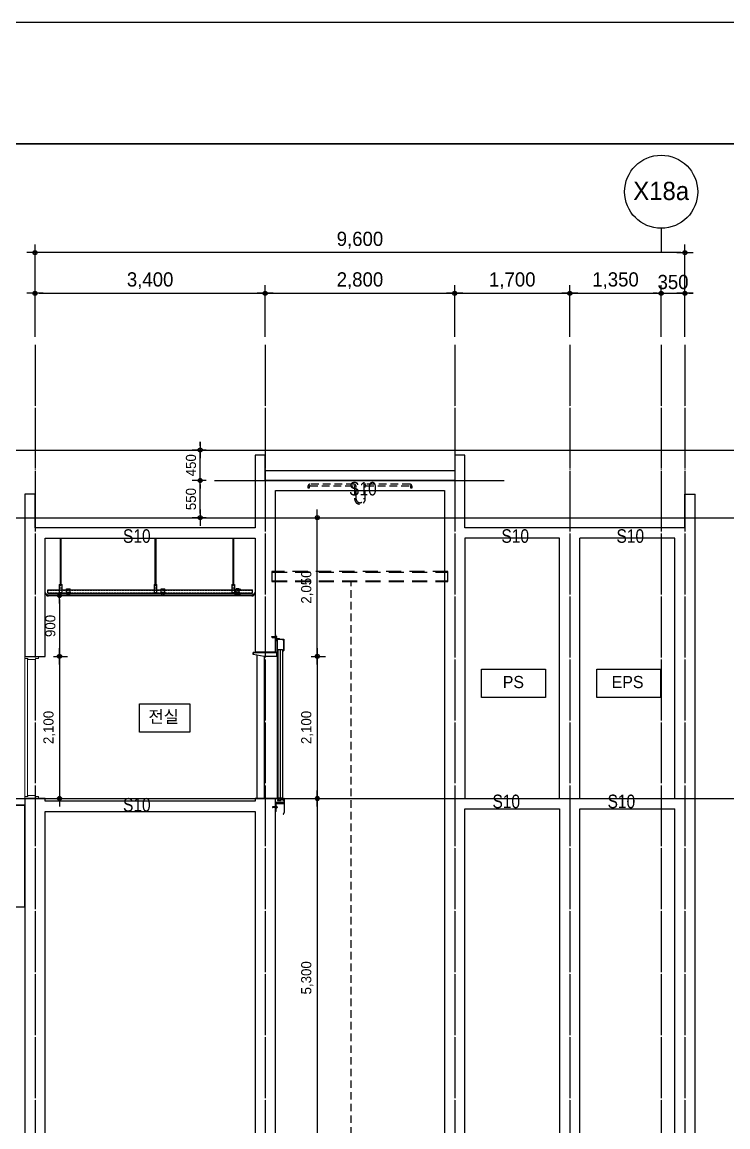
# Model space of a CAD drawing. Header units: millimetres. Extents: x 11948722 to 13111668, y -10771712 to -10232988.
# Drawn here: x 11966482 to 11976909, y -10540801 to -10524474 of the extents above; entities that cross this region are included whole.
import ezdxf
from ezdxf.enums import TextEntityAlignment as Align

# ---------------------------------------------------------------- set-up
doc = ezdxf.new("R2010")
doc.units = ezdxf.units.MM
doc.header["$LTSCALE"] = 150
doc.header["$MEASUREMENT"] = 0
for name, pattern in [('CEN', [6.2, 6, -0.1, 0, -0.1]), ('HID', [2.3, 1.5, -0.8]), ('HIDDEN', [2, 1, -1]), ('Xref-계단단면도$0$HIDDEN', [0.375, 0.25, -0.125])]:
    doc.linetypes.add(name, pattern=pattern)
doc.layers.get('0').update_dxf_attribs({"linetype": 'CONTINUOUS'})
doc.layers.get('Defpoints').update_dxf_attribs({"color": 117, "linetype": 'CONTINUOUS'})
for name, color, linetype in [('A-FIN-4', 9, 'CONTINUOUS'), ('A-중심선', 10, 'CEN'), ('CON-C', 2, 'CONTINUOUS'), ('ELE-3', 7, 'CONTINUOUS'), ('ELE-8', 8, 'CONTINUOUS'), ('elev', 8, 'HID'), ('Xref-계단단면도$0$3 dim0', 7, 'CONTINUOUS'), ('Xref-계단단면도$0$4', 4, 'CONTINUOUS'), ('Xref-계단단면도$0$8', 8, 'CONTINUOUS'), ('Xref-계단단면도$0$FIN', 5, 'CONTINUOUS'), ('Xref-계단단면도$0$SYM-2', 7, 'CONTINUOUS'), ('Xref-계단단면도$0$TEX', 3, 'CONTINUOUS'), ('Xref-계단단면도$0$TEX-SYM', 3, 'CONTINUOUS')]:
    doc.layers.add(name, color=color, linetype=linetype)
doc.layers.add('Xref-계단단면도$0$A-DOR', color=4, linetype='CONTINUOUS', lineweight=0)
doc.styles.add('A.NARROW', font='ARIALN.TTF')
doc.styles.add('Xref-계단단면도$0$나눔고딕 Se', font='')
doc.styles.add('Xref-계단단면도$0$돋움', font='')
doc.styles.get('Xref-계단단면도$0$나눔고딕 Se').set_extended_font_data('Dotum')
doc.styles.get('Xref-계단단면도$0$돋움').set_extended_font_data('Dotum')
doc.dimstyles.new('Xref-계단단면도$0$A1-100', dxfattribs={"dimtxt": 3, "dimasz": 1, "dimexe": 2, "dimexo": 2, "dimgap": 1, "dimtad": 1, "dimdec": 0, "dimzin": 12, "dimdsep": 46, "dimlunit": 6, "dimtxsty": 'Xref-계단단면도$0$나눔고딕 Se', "dimblk1": 'Xref-계단단면도$0$DIMDOT', "dimblk2": 'Xref-계단단면도$0$DIMDOT', "dimsah": 1, "dimcen": -1, "dimdle": 2, "dimclrd": 256, "dimclre": 256, "dimclrt": 3, "dimadec": 0, "dimazin": 0, "dimtfac": 1, "dimtdec": 0, "dimtix": 1, "dimtmove": 2, "dimatfit": 3, "dimldrblk": 'Xref-계단단면도$0$DIMDOT', "dimfxl": 1, "dimtvp": 1, "dimtolj": 1, "dimtzin": 12, "dimlwd": -1, "dimlwe": -1, "dimarcsym": 0})

# ---------------------------------------------------------------- blocks, each defined once
blk = doc.blocks.new('Xref-계단단면도$0$DIMDOT')
at = {"color": 0}
blk.add_line((-2, 0), (2, 0), dxfattribs=at)
for radius in [0.5, 0.25]:
    blk.add_circle((0, 0), radius, dxfattribs=at)
blk = doc.blocks.new('*D3556')
at = {"layer": 'Defpoints', "color": 0, "lineweight": -3, "ltscale": 1200}
for p in [(11974573, -10528481), (11972873, -10529243), (11974573, -10529243)]:
    blk.add_point(p, dxfattribs=at)
at = {"layer": 'Xref-계단단면도$0$3 dim0'}
for p, q in [((11972873, -10529123), (11972873, -10528361)), ((11974573, -10529123), (11974573, -10528361)), ((11972933, -10528481), (11974513, -10528481))]:
    blk.add_line(p, q, dxfattribs=at)
at = {"layer": 'Xref-계단단면도$0$3 dim0', "ltscale": 1200, "xscale": 60, "yscale": 60, "zscale": 60, "rotation": 180}
blk.add_blockref('Xref-계단단면도$0$DIMDOT', (11972873, -10528481), dxfattribs=at)
at = {"layer": 'Xref-계단단면도$0$3 dim0', "ltscale": 1200, "xscale": 60, "yscale": 60, "zscale": 60}
blk.add_blockref('Xref-계단단면도$0$DIMDOT', (11974573, -10528481), dxfattribs=at)
at = {"layer": 'Xref-계단단면도$0$3 dim0', "color": 3, "ltscale": 1200, "insert": (11973723, -10528296), "char_height": 210, "attachment_point": 5, "style": 'Xref-계단단면도$0$나눔고딕 Se'}
blk.add_mtext('\\A1;1,700', dxfattribs=at)
blk = doc.blocks.new('*D3555')
at = {"layer": 'Defpoints', "color": 0, "lineweight": -3, "ltscale": 1200}
for p in [(11966673, -10527881), (11966673, -10528670), (11976273, -10528670)]:
    blk.add_point(p, dxfattribs=at)
at = {"layer": 'Xref-계단단면도$0$3 dim0'}
for p, q in [((11966673, -10528550), (11966673, -10527761)), ((11976273, -10528550), (11976273, -10527761)), ((11976213, -10527881), (11966733, -10527881))]:
    blk.add_line(p, q, dxfattribs=at)
at = {"layer": 'Xref-계단단면도$0$3 dim0', "ltscale": 1200, "xscale": 60, "yscale": 60, "zscale": 60, "rotation": 180}
blk.add_blockref('Xref-계단단면도$0$DIMDOT', (11966673, -10527881), dxfattribs=at)
at = {"layer": 'Xref-계단단면도$0$3 dim0', "ltscale": 1200, "xscale": 60, "yscale": 60, "zscale": 60}
blk.add_blockref('Xref-계단단면도$0$DIMDOT', (11976273, -10527881), dxfattribs=at)
at = {"layer": 'Xref-계단단면도$0$3 dim0', "color": 3, "ltscale": 1200, "insert": (11971473, -10527696), "char_height": 210, "attachment_point": 5, "style": 'Xref-계단단면도$0$나눔고딕 Se'}
blk.add_mtext('\\A1;9,600', dxfattribs=at)
blk = doc.blocks.new('*D3561')
at = {"layer": 'Defpoints', "color": 0, "lineweight": -3, "ltscale": 1200}
for p in [(11972873, -10528481), (11970073, -10529243), (11972873, -10529243)]:
    blk.add_point(p, dxfattribs=at)
at = {"layer": 'Xref-계단단면도$0$3 dim0'}
for p, q in [((11970073, -10529123), (11970073, -10528361)), ((11972873, -10529123), (11972873, -10528361)), ((11970133, -10528481), (11972813, -10528481))]:
    blk.add_line(p, q, dxfattribs=at)
at = {"layer": 'Xref-계단단면도$0$3 dim0', "ltscale": 1200, "xscale": 60, "yscale": 60, "zscale": 60, "rotation": 180}
blk.add_blockref('Xref-계단단면도$0$DIMDOT', (11970073, -10528481), dxfattribs=at)
at = {"layer": 'Xref-계단단면도$0$3 dim0', "ltscale": 1200, "xscale": 60, "yscale": 60, "zscale": 60}
blk.add_blockref('Xref-계단단면도$0$DIMDOT', (11972873, -10528481), dxfattribs=at)
at = {"layer": 'Xref-계단단면도$0$3 dim0', "color": 3, "ltscale": 1200, "insert": (11971473, -10528296), "char_height": 210, "attachment_point": 5, "style": 'Xref-계단단면도$0$나눔고딕 Se'}
blk.add_mtext('\\A1;2,800', dxfattribs=at)
blk = doc.blocks.new('*D3562')
at = {"layer": 'Defpoints', "color": 0, "lineweight": -3, "ltscale": 1200}
for p in [(11975923, -10528481), (11974573, -10529243), (11975923, -10529243)]:
    blk.add_point(p, dxfattribs=at)
at = {"layer": 'Xref-계단단면도$0$3 dim0'}
for p, q in [((11974573, -10529123), (11974573, -10528361)), ((11975923, -10529123), (11975923, -10528361)), ((11974633, -10528481), (11975863, -10528481))]:
    blk.add_line(p, q, dxfattribs=at)
at = {"layer": 'Xref-계단단면도$0$3 dim0', "ltscale": 1200, "xscale": 60, "yscale": 60, "zscale": 60, "rotation": 180}
blk.add_blockref('Xref-계단단면도$0$DIMDOT', (11974573, -10528481), dxfattribs=at)
at = {"layer": 'Xref-계단단면도$0$3 dim0', "ltscale": 1200, "xscale": 60, "yscale": 60, "zscale": 60}
blk.add_blockref('Xref-계단단면도$0$DIMDOT', (11975923, -10528481), dxfattribs=at)
at = {"layer": 'Xref-계단단면도$0$3 dim0', "color": 3, "ltscale": 1200, "insert": (11975248, -10528296), "char_height": 210, "attachment_point": 5, "style": 'Xref-계단단면도$0$나눔고딕 Se'}
blk.add_mtext('\\A1;1,350', dxfattribs=at)
blk = doc.blocks.new('*D3563')
at = {"layer": 'Defpoints', "color": 0, "lineweight": -3, "ltscale": 1200}
for p in [(11970073, -10528481), (11966673, -10529243), (11970073, -10529243)]:
    blk.add_point(p, dxfattribs=at)
at = {"layer": 'Xref-계단단면도$0$3 dim0'}
for p, q in [((11966673, -10529123), (11966673, -10528361)), ((11970073, -10529123), (11970073, -10528361)), ((11966733, -10528481), (11970013, -10528481))]:
    blk.add_line(p, q, dxfattribs=at)
at = {"layer": 'Xref-계단단면도$0$3 dim0', "ltscale": 1200, "xscale": 60, "yscale": 60, "zscale": 60, "rotation": 180}
blk.add_blockref('Xref-계단단면도$0$DIMDOT', (11966673, -10528481), dxfattribs=at)
at = {"layer": 'Xref-계단단면도$0$3 dim0', "ltscale": 1200, "xscale": 60, "yscale": 60, "zscale": 60}
blk.add_blockref('Xref-계단단면도$0$DIMDOT', (11970073, -10528481), dxfattribs=at)
at = {"layer": 'Xref-계단단면도$0$3 dim0', "color": 3, "ltscale": 1200, "insert": (11968373, -10528296), "char_height": 210, "attachment_point": 5, "style": 'Xref-계단단면도$0$나눔고딕 Se'}
blk.add_mtext('\\A1;3,400', dxfattribs=at)
blk = doc.blocks.new('ELEV-DOOR')
at = {"layer": 'ELE-3'}
for p, q in [((-6, 2420), (-6, 2467)), ((-2, 2471), (0, 2471)), ((0, 2471), (0, 2406)), ((-124, 2403), (-125, 2403)), ((-125, 2403), (-125, 2240)), ((-124, 2241), (-124, 2403)), ((-22, 2406), (-123, 2406)), ((-123, 2406), (-123, 2380)), ((-123, 2380), (-119, 2380)), ((-119, 2380), (-119, 2402)), ((-119, 2402), (-26, 2402)), ((-65, 2406), (-65, 2408)), ((0, 2406), (-65, 2406)), ((-61, 2412), (-14, 2412)), ((-27, 2391), (-29, 2391)), ((-29, 2391), (-29, 2200)), ((-27, 2200), (-27, 2391)), ((-26, 2402), (-26, 2376)), ((-26, 2376), (-22, 2376)), ((-22, 2376), (-22, 2406)), ((-125, 2240), (-114, 2228)), ((-112, 2229), (-124, 2241)), ((-114, 2228), (-112, 2229)), ((-77, 2254), (-106, 2254)), ((-106, 2254), (-106, 56)), ((-77, 56), (-77, 2254)), ((-42, 2254), (-72, 2254)), ((-72, 2254), (-72, 56)), ((-42, 56), (-42, 2254)), ((-29, 2200), (-27, 2200)), ((-12, 2210), (-26, 2210)), ((-26, 2210), (-26, 2150)), ((-26, 2150), (-26, 50)), ((-26, 2150), (166, 2150)), ((-24, 2152), (-24, 2207)), ((-24, 2207), (-12, 2207)), ((166, 2152), (-24, 2152)), ((312, 2207), (-19, 2207)), ((-19, 2207), (-19, 2205)), ((-19, 2205), (312, 2205)), ((-12, 2207), (-12, 2210)), ((328, 2182), (166, 2152)), ((166, 2150), (330, 2180)), ((330, 2210), (312, 2210)), ((312, 2210), (312, 2207)), ((312, 2207), (328, 2207)), ((312, 2205), (312, 2207)), ((328, 2207), (328, 2182)), ((330, 2180), (330, 2210)), ((-133, 47), (-130, 50)), ((-133, -154), (-133, 47)), ((-133, 38), (-130, 38)), ((-130, 50), (-123, 50)), ((-130, 38), (-130, -153)), ((-110, 23), (-130, 23)), ((-123, 50), (-123, 46)), ((-123, 46), (-117, 46)), ((-75, 39), (-120, 39)), ((-120, 39), (-120, 31)), ((-120, 31), (-110, 31)), ((-117, 46), (-117, 50)), ((-117, 50), (-111, 50)), ((-111, 50), (-111, 46)), ((-111, 46), (-105, 46)), ((-110, 31), (-110, 23)), ((-106, 56), (-77, 56)), ((-105, 46), (-105, 50)), ((-105, 50), (-99, 50)), ((-99, 50), (-99, 46)), ((-99, 46), (-93, 46)), ((-93, 46), (-93, 50)), ((-93, 50), (-87, 50)), ((-87, 50), (-87, 46)), ((-87, 46), (-82, 46)), ((-85, 23), (-85, 31)), ((-85, 31), (-75, 31)), ((-45, 23), (-85, 23)), ((-82, 46), (-82, 50)), ((-82, 50), (-68, 50)), ((-75, 31), (-75, 39)), ((-72, 56), (-42, 56)), ((-68, 50), (-68, 39)), ((-68, 39), (-50, 39)), ((-64, 56), (-64, 45)), ((-64, 45), (-54, 45)), ((-54, 45), (-54, 56)), ((-50, 39), (-50, 50)), ((-50, 50), (0, 50)), ((-40, 39), (-45, 39)), ((-45, 39), (-45, 23)), ((-40, 23), (-40, 39)), ((-30, 23), (-40, 23)), ((-30, 44), (-35, 44)), ((-35, 44), (-35, 29)), ((-35, 29), (-30, 29)), ((-30, 50), (-30, 44)), ((-30, 29), (-30, 23)), ((-119, -180), (-133, -154)), ((-130, -153), (-117, -179)), ((-117, -179), (-119, -180))]:
    blk.add_line(p, q, dxfattribs=at)
blk.add_lwpolyline([(0, -10), (0, 50)], dxfattribs=at)
blk.add_lwpolyline([(-130, -10), (0, -10), (0, -140), (-4, -140, -0.414214), (-12, -132), (-12, -34, 0.414214), (-24, -22), (-122, -22, -0.414214), (-130, -14)], format="xyb", close=True, dxfattribs=at)
for centre, radius, start, end in [((-2, 2467), 4, 90, 180), ((-61, 2408), 4, 90, 180), ((-14, 2420), 8.5, 270, 0)]:
    blk.add_arc(centre, radius, start, end, dxfattribs=at)
at = {"layer": 'ELE-8', "linetype": 'HIDDEN'}
for p, q in [((-8, 2425), (-8, 2453)), ((-6, 2453), (-8, 2453)), ((55, 2438), (-28, 2438)), ((-16, 2443), (-21, 2443)), ((-21, 2435), (-21, 2443)), ((-16, 2435), (-21, 2435)), ((-15, 2449), (-16, 2447)), ((-16, 2431), (-16, 2447)), ((-14, 2443), (-16, 2443)), ((-14, 2435), (-16, 2435)), ((-15, 2429), (-16, 2431)), ((-8, 2449), (-15, 2449)), ((-8, 2444), (-15, 2444)), ((-8, 2434), (-15, 2434)), ((-8, 2429), (-15, 2429)), ((-4, 2443), (-9, 2443)), ((-4, 2435), (-9, 2435)), ((-6, 2425), (-8, 2425)), ((-8, 2429), (-8, 2449)), ((45, 2446), (0, 2446)), ((3, 2444), (0, 2444)), ((3, 2434), (0, 2434)), ((45, 2432), (0, 2432)), ((6, 2443), (1, 2443)), ((6, 2435), (1, 2435)), ((6, 2432), (6, 2432)), ((13, 2444), (8, 2444)), ((13, 2434), (8, 2434)), ((16, 2443), (11, 2443)), ((16, 2435), (11, 2435)), ((23, 2444), (18, 2444)), ((23, 2434), (18, 2434)), ((26, 2443), (21, 2443)), ((26, 2435), (21, 2435)), ((32, 2444), (27, 2444)), ((33, 2434), (28, 2434)), ((35, 2443), (30, 2443)), ((35, 2435), (30, 2435)), ((39, 2444), (37, 2444)), ((39, 2444), (37, 2443)), ((39, 2434), (37, 2435)), ((40, 2434), (38, 2434)), ((42, 2443), (40, 2443)), ((42, 2435), (40, 2435)), ((42, 2441), (42, 2443)), ((42, 2435), (42, 2437)), ((45, 2445), (43, 2445)), ((45, 2433), (43, 2433)), ((45, 2446), (45, 2446)), ((46, 2445), (45, 2445)), ((45, 2445), (45, 2445)), ((46, 2433), (45, 2433)), ((45, 2432), (45, 2433)), ((45, 2432), (45, 2432)), ((50, 2445), (49, 2445)), ((50, 2433), (49, 2433)), ((50, 2442), (50, 2445)), ((50, 2433), (50, 2436)), ((-23, -74), (-28, -74)), ((-28, -74), (-28, -85)), ((-23, -85), (-28, -85)), ((-23, -69), (-23, -89)), ((-23, -69), (-13, -69)), ((-23, -73), (-13, -73)), ((-23, -86), (-13, -86)), ((-23, -89), (-13, -89)), ((-13, -95), (-13, -64)), ((-12, -74), (35, -74)), ((-12, -75), (44, -75)), ((-12, -83), (44, -83)), ((-12, -84), (35, -84)), ((44, -75), (35, -74)), ((35, -74), (35, -84)), ((44, -83), (35, -84)), ((44, -75), (44, -83))]:
    blk.add_line(p, q, dxfattribs=at)
at = {"layer": 'ELE-8'}
for p, q in [((166, 2150), (166, 50)), ((274, 2170), (274, 50)), ((274, 50), (0, 50))]:
    blk.add_line(p, q, dxfattribs=at)
at = {"layer": 'ELE-8', "linetype": 'HIDDEN'}
for centre, start, end in [((-11, -64), 119.6665, 166.3681), ((-11, -94), 193.6318, 240.3335)]:
    blk.add_arc(centre, 2.1, start, end, dxfattribs=at)
blk = doc.blocks.new('*D3572')
at = {"layer": 'Defpoints', "color": 0, "lineweight": -3, "ltscale": 1200}
for p in [(11966823, -10533848), (11966823, -10535948), (11967034, -10535948)]:
    blk.add_point(p, dxfattribs=at)
at = {"layer": 'Xref-계단단면도$0$3 dim0'}
for p, q in [((11966943, -10533848), (11967154, -10533848)), ((11967034, -10533908), (11967034, -10535888)), ((11966943, -10535948), (11967154, -10535948))]:
    blk.add_line(p, q, dxfattribs=at)
at = {"layer": 'Xref-계단단면도$0$3 dim0', "ltscale": 1200, "xscale": 60, "yscale": 60, "zscale": 60}
for p, rotation in [((11967034, -10533848), 90), ((11967034, -10535948), 270)]:
    blk.add_blockref('Xref-계단단면도$0$DIMDOT', p, dxfattribs=dict(at, rotation=rotation))
at = {"layer": 'Xref-계단단면도$0$3 dim0', "color": 3, "ltscale": 1200, "insert": (11966885, -10534898), "char_height": 150, "attachment_point": 5, "rotation": 90, "style": 'Xref-계단단면도$0$나눔고딕 Se'}
blk.add_mtext('\\A1;2,100', dxfattribs=at)
blk = doc.blocks.new('*D3573')
at = {"layer": 'Defpoints', "color": 0, "lineweight": -3, "ltscale": 1200}
for p in [(11966835, -10532948), (11966823, -10533848), (11967034, -10533848)]:
    blk.add_point(p, dxfattribs=at)
at = {"layer": 'Xref-계단단면도$0$3 dim0'}
for p, q in [((11966955, -10532948), (11967154, -10532948)), ((11967034, -10533008), (11967034, -10533788)), ((11966943, -10533848), (11967154, -10533848))]:
    blk.add_line(p, q, dxfattribs=at)
at = {"layer": 'Xref-계단단면도$0$3 dim0', "ltscale": 1200, "xscale": 60, "yscale": 60, "zscale": 60}
for p, rotation in [((11967034, -10532948), 90), ((11967034, -10533848), 270)]:
    blk.add_blockref('Xref-계단단면도$0$DIMDOT', p, dxfattribs=dict(at, rotation=rotation))
at = {"layer": 'Xref-계단단면도$0$3 dim0', "color": 3, "ltscale": 1200, "insert": (11966899, -10533398), "char_height": 150, "attachment_point": 5, "rotation": 90, "style": 'Xref-계단단면도$0$나눔고딕 Se'}
blk.add_mtext('\\A1;900', dxfattribs=at)
blk = doc.blocks.new('*D3579')
at = {"layer": 'Defpoints', "color": 0, "lineweight": -3, "ltscale": 1200}
for p in [(11970631, -10535948), (11970631, -10541248), (11970842, -10541248)]:
    blk.add_point(p, dxfattribs=at)
at = {"layer": 'Xref-계단단면도$0$3 dim0'}
for p, q in [((11970751, -10535948), (11970962, -10535948)), ((11970842, -10536008), (11970842, -10541188)), ((11970751, -10541248), (11970962, -10541248))]:
    blk.add_line(p, q, dxfattribs=at)
at = {"layer": 'Xref-계단단면도$0$3 dim0', "ltscale": 1200, "xscale": 60, "yscale": 60, "zscale": 60}
for p, rotation in [((11970842, -10535948), 90), ((11970842, -10541248), 270)]:
    blk.add_blockref('Xref-계단단면도$0$DIMDOT', p, dxfattribs=dict(at, rotation=rotation))
at = {"layer": 'Xref-계단단면도$0$3 dim0', "color": 3, "ltscale": 1200, "insert": (11970693, -10538598), "char_height": 150, "attachment_point": 5, "rotation": 90, "style": 'Xref-계단단면도$0$나눔고딕 Se'}
blk.add_mtext('\\A1;5,300', dxfattribs=at)
blk = doc.blocks.new('*D3581')
at = {"layer": 'Defpoints', "color": 0, "lineweight": -3, "ltscale": 1200}
for p in [(11970631, -10531798), (11970842, -10531798), (11970631, -10533848)]:
    blk.add_point(p, dxfattribs=at)
at = {"layer": 'Xref-계단단면도$0$3 dim0'}
for p, q in [((11970751, -10531798), (11970962, -10531798)), ((11970842, -10533788), (11970842, -10531858)), ((11970751, -10533848), (11970962, -10533848))]:
    blk.add_line(p, q, dxfattribs=at)
at = {"layer": 'Xref-계단단면도$0$3 dim0', "ltscale": 1200, "xscale": 60, "yscale": 60, "zscale": 60}
for p, rotation in [((11970842, -10531798), 90), ((11970842, -10533848), 270)]:
    blk.add_blockref('Xref-계단단면도$0$DIMDOT', p, dxfattribs=dict(at, rotation=rotation))
at = {"layer": 'Xref-계단단면도$0$3 dim0', "color": 3, "ltscale": 1200, "insert": (11970693, -10532823), "char_height": 150, "attachment_point": 5, "rotation": 90, "style": 'Xref-계단단면도$0$나눔고딕 Se'}
blk.add_mtext('\\A1;2,050', dxfattribs=at)
blk = doc.blocks.new('*D3580')
at = {"layer": 'Defpoints', "color": 0, "lineweight": -3, "ltscale": 1200}
for p in [(11970631, -10533848), (11970631, -10535948), (11970842, -10535948)]:
    blk.add_point(p, dxfattribs=at)
at = {"layer": 'Xref-계단단면도$0$3 dim0'}
for p, q in [((11970751, -10533848), (11970962, -10533848)), ((11970842, -10533908), (11970842, -10535888)), ((11970751, -10535948), (11970962, -10535948))]:
    blk.add_line(p, q, dxfattribs=at)
at = {"layer": 'Xref-계단단면도$0$3 dim0', "ltscale": 1200, "xscale": 60, "yscale": 60, "zscale": 60}
for p, rotation in [((11970842, -10533848), 90), ((11970842, -10535948), 270)]:
    blk.add_blockref('Xref-계단단면도$0$DIMDOT', p, dxfattribs=dict(at, rotation=rotation))
at = {"layer": 'Xref-계단단면도$0$3 dim0', "color": 3, "ltscale": 1200, "insert": (11970693, -10534898), "char_height": 150, "attachment_point": 5, "rotation": 90, "style": 'Xref-계단단면도$0$나눔고딕 Se'}
blk.add_mtext('\\A1;2,100', dxfattribs=at)
blk = doc.blocks.new('*D3594')
at = {"layer": 'Defpoints', "color": 0, "lineweight": -3, "ltscale": 1200}
for p in [(11976273, -10528481), (11975923, -10529243), (11976273, -10529243)]:
    blk.add_point(p, dxfattribs=at)
at = {"layer": 'Xref-계단단면도$0$3 dim0'}
for p, q in [((11975923, -10529123), (11975923, -10528361)), ((11976273, -10529123), (11976273, -10528361)), ((11975863, -10528481), (11975803, -10528481)), ((11975923, -10528481), (11976273, -10528481)), ((11976333, -10528481), (11976393, -10528481))]:
    blk.add_line(p, q, dxfattribs=at)
at = {"layer": 'Xref-계단단면도$0$3 dim0', "ltscale": 1200, "xscale": 60, "yscale": 60, "zscale": 60}
blk.add_blockref('Xref-계단단면도$0$DIMDOT', (11975923, -10528481), dxfattribs=at)
at = {"layer": 'Xref-계단단면도$0$3 dim0', "ltscale": 1200, "xscale": 60, "yscale": 60, "zscale": 60, "rotation": 180}
blk.add_blockref('Xref-계단단면도$0$DIMDOT', (11976273, -10528481), dxfattribs=at)
at = {"layer": 'Xref-계단단면도$0$3 dim0', "color": 3, "ltscale": 1200, "insert": (11976098, -10528316), "char_height": 210, "attachment_point": 5, "style": 'Xref-계단단면도$0$나눔고딕 Se'}
blk.add_mtext('\\A1;350', dxfattribs=at)
blk = doc.blocks.new('*D3595')
at = {"layer": 'Defpoints', "color": 0, "lineweight": -3, "ltscale": 1200}
for p in [(11969112, -10530798), (11969323, -10530798), (11969323, -10531248)]:
    blk.add_point(p, dxfattribs=at)
at = {"layer": 'Xref-계단단면도$0$3 dim0'}
for p, q in [((11969112, -10530738), (11969112, -10530678)), ((11969203, -10530798), (11968992, -10530798)), ((11969112, -10531248), (11969112, -10530798)), ((11969203, -10531248), (11968992, -10531248)), ((11969112, -10531308), (11969112, -10531368))]:
    blk.add_line(p, q, dxfattribs=at)
at = {"layer": 'Xref-계단단면도$0$3 dim0', "ltscale": 1200, "xscale": 60, "yscale": 60, "zscale": 60}
for p, rotation in [((11969112, -10530798), 270), ((11969112, -10531248), 90)]:
    blk.add_blockref('Xref-계단단면도$0$DIMDOT', p, dxfattribs=dict(at, rotation=rotation))
at = {"layer": 'Xref-계단단면도$0$3 dim0', "color": 3, "ltscale": 1200, "insert": (11968977, -10531023), "char_height": 150, "attachment_point": 5, "rotation": 90, "style": 'Xref-계단단면도$0$나눔고딕 Se'}
blk.add_mtext('\\A1;450', dxfattribs=at)
blk = doc.blocks.new('*D3596')
at = {"layer": 'Defpoints', "color": 0, "lineweight": -3, "ltscale": 1200}
for p in [(11969112, -10531248), (11969323, -10531248), (11969323, -10531798)]:
    blk.add_point(p, dxfattribs=at)
at = {"layer": 'Xref-계단단면도$0$3 dim0'}
for p, q in [((11969203, -10531248), (11968992, -10531248)), ((11969112, -10531738), (11969112, -10531308)), ((11969203, -10531798), (11968992, -10531798))]:
    blk.add_line(p, q, dxfattribs=at)
at = {"layer": 'Xref-계단단면도$0$3 dim0', "ltscale": 1200, "xscale": 60, "yscale": 60, "zscale": 60}
for p, rotation in [((11969112, -10531248), 90), ((11969112, -10531798), 270)]:
    blk.add_blockref('Xref-계단단면도$0$DIMDOT', p, dxfattribs=dict(at, rotation=rotation))
at = {"layer": 'Xref-계단단면도$0$3 dim0', "color": 3, "ltscale": 1200, "insert": (11968977, -10531523), "char_height": 150, "attachment_point": 5, "rotation": 90, "style": 'Xref-계단단면도$0$나눔고딕 Se'}
blk.add_mtext('\\A1;550', dxfattribs=at)

msp = doc.modelspace()

# ---------------------------------------------------------------- linework, layer by layer
at = {"layer": 'A-FIN-4'}
for p, q in [((11970073, -10531098.2), (11972873, -10531098.2)), ((11966673, -10531798.2), (11969923, -10531798.2)), ((11973023, -10531798.2), (11976273, -10531798.2)), ((11963677.7, -10536048.2), (11966523, -10536048.2)), ((11966823, -10535948.2), (11969923, -10535948.2))]:
    msp.add_line(p, q, dxfattribs=at)
at = {"layer": 'A-중심선'}
for p, q in [((11966673, -10529243), (11966673, -10580229.2)), ((11970073, -10529243), (11970073, -10580229.2)), ((11972873, -10529243), (11972873, -10580229.2)), ((11974573, -10529243), (11974573, -10580229.2)), ((11975923, -10529243), (11975923, -10580229.2)), ((11976273, -10529243), (11976273, -10580229.2))]:
    msp.add_line(p, q, dxfattribs=at)
at = {"layer": 'A-중심선', "linetype": 'ByBlock', "ltscale": 0.5}
for p, q in [((11963677.7, -10530798.2), (11981303.7, -10530798.2)), ((11969323.3, -10531248.2), (11973603.3, -10531248.2)), ((11963677.7, -10531798.2), (11981303.7, -10531798.2)), ((11963677.7, -10535948.2), (11981303.7, -10535948.2))]:
    msp.add_line(p, q, dxfattribs=at)
at = {"layer": 'CON-C'}
for p, q in [((11970073, -10530873.2), (11969923, -10530873.2)), ((11969923, -10530873.2), (11969923, -10531948.2)), ((11970073, -10531248.2), (11970073, -10530873.2)), ((11973023, -10530873.2), (11972873, -10530873.2)), ((11972873, -10530873.2), (11972873, -10531248.2)), ((11973023, -10531948.2), (11973023, -10530873.2)), ((11972873, -10531248.2), (11970073, -10531248.2)), ((11966673, -10531448.2), (11966523, -10531448.2)), ((11966523, -10531448.2), (11966523, -10533848.2)), ((11966673, -10531948.2), (11966673, -10531448.2)), ((11970223, -10533778.2), (11970223, -10531398.2)), ((11970223, -10531398.2), (11972723, -10531398.2)), ((11972723, -10531398.2), (11972723, -10578648.2)), ((11976273, -10531948.2), (11976273, -10531448.2)), ((11976423, -10567048.2), (11976423, -10531448.2)), ((11969923, -10531948.2), (11966673, -10531948.2)), ((11976273, -10531948.2), (11973023, -10531948.2)), ((11966823, -10533848.2), (11966823, -10532098.2)), ((11966823, -10532098.2), (11969923, -10532098.2)), ((11969923, -10532098.2), (11969923, -10533778.2)), ((11973023, -10532098.2), (11973023, -10535948.2)), ((11974423, -10532098.2), (11973023, -10532098.2)), ((11974423, -10535948.2), (11974423, -10532098.2)), ((11974723, -10535948.2), (11974723, -10532098.2)), ((11976123, -10532098.2), (11974723, -10532098.2)), ((11976123, -10535948.2), (11976123, -10532098.2)), ((11969923, -10533778.2), (11970223, -10533778.2)), ((11966523, -10533848.2), (11966823, -10533848.2)), ((11966523, -10535948.2), (11966523, -10544948.2)), ((11966823, -10535948.2), (11966523, -10535948.2)), ((11966823, -10535988.2), (11966823, -10535948.2)), ((11969923, -10535988.2), (11966823, -10535988.2)), ((11970223, -10535948.2), (11969923, -10535948.2)), ((11969923, -10535948.2), (11969923, -10535988.2)), ((11970223, -10541248.2), (11970223, -10535948.2)), ((11973023, -10535948.2), (11974423, -10535948.2)), ((11974723, -10535948.2), (11976123, -10535948.2)), ((11966823, -10544948.2), (11966823, -10536138.2)), ((11966823, -10536138.2), (11969923, -10536138.2)), ((11969923, -10536138.2), (11969923, -10541248.2)), ((11973023, -10536098.2), (11974423, -10536098.2)), ((11973023, -10547048.2), (11973023, -10536098.2)), ((11974423, -10536098.2), (11974423, -10547048.2)), ((11974723, -10547048.2), (11974723, -10536098.2)), ((11974723, -10536098.2), (11976123, -10536098.2)), ((11976123, -10547048.2), (11976123, -10536098.2))]:
    msp.add_line(p, q, dxfattribs=at)
at = {"layer": 'CON-C', "ltscale": 1200}
msp.add_line((11976273, -10531448.2), (11976423, -10531448.2), dxfattribs=at)
msp.add_lwpolyline([(11966523, -10536048.2), (11966023, -10536048.2), (11966023, -10537548.2), (11966523, -10537548.2)], close=True, dxfattribs=at)
at = {"layer": 'Defpoints', "ltscale": 1200}
for points in [[(11948721.9, -10524473.7), (11993271.9, -10524473.7), (11993271.9, -10587473.7), (11948721.9, -10587473.7)], [(11950574.8, -10580798.7), (11991524.8, -10580798.7), (11991524.8, -10526273.7), (11950574.8, -10526273.7)], [(11963677.7, -10526273.7), (11981303.7, -10526273.7), (11981303.7, -10580798.7), (11963677.7, -10580798.7)]]:
    msp.add_lwpolyline(points, close=True, dxfattribs=at)
at = {"layer": 'elev'}
for p, q in [((11970173, -10532591.4), (11970173, -10532741.4)), ((11972773, -10532591.4), (11970173, -10532591.4)), ((11970173, -10532601.4), (11972773, -10532601.4)), ((11972773, -10532741.4), (11972773, -10532591.4)), ((11970173, -10532731.4), (11972773, -10532731.4)), ((11970173, -10532741.4), (11972773, -10532741.4))]:
    msp.add_line(p, q, dxfattribs=at)
at = {"layer": 'elev', "linetype": 'HID', "ltscale": 0.5}
msp.add_lwpolyline([(11972242, -10531358.2), (11972242, -10531336.2, 0.4142136), (11972209, -10531303.2), (11971563, -10531303.2, 0.4142136), (11971530, -10531336.2), (11971530, -10531523.2, -0.9298246), (11971416, -10531523.2), (11971416, -10531336.2, 0.4142136), (11971383, -10531303.2), (11970737, -10531303.2, 0.4142136), (11970704, -10531336.2), (11970704, -10531358.2), (11970726, -10531358.2), (11970726, -10531336.2, -0.4142136), (11970737, -10531325.2), (11971383, -10531325.2, -0.4142136), (11971394, -10531336.2), (11971394, -10531523.2, 0.9493671), (11971552, -10531523.2), (11971552, -10531336.2, -0.4142136), (11971563, -10531325.2), (11972209, -10531325.2, -0.4142136), (11972220, -10531336.2), (11972220, -10531358.2)], format="xyb", close=True, dxfattribs=at)
msp.add_lwpolyline([(11971341, -10563168.2), (11971341, -10532741.4)], dxfattribs=at)
at = {"layer": 'Xref-계단단면도$0$4', "ltscale": 0.1}
for points in [[(11966873, -10532954.2), (11966873, -10532948.2), (11966872, -10532948.2), (11966872, -10532953.2), (11966849, -10532953.2), (11966849, -10532928.2), (11966824, -10532928.2), (11966824, -10532904.2), (11966823, -10532904.2), (11966823, -10532929.2), (11966848, -10532929.2), (11966848, -10532954.2), (11966873, -10532954.2)], [(11969873, -10532954.2), (11969873, -10532948.2), (11969874, -10532948.2), (11969874, -10532953.2), (11969897, -10532953.2), (11969897, -10532928.2), (11969922, -10532928.2), (11969922, -10532904.2), (11969923, -10532904.2), (11969923, -10532929.2), (11969898, -10532929.2), (11969898, -10532954.2), (11969873, -10532954.2)]]:
    msp.add_lwpolyline(points, dxfattribs=at)
at = {"layer": 'Xref-계단단면도$0$8'}
for p, q in [((11967044.7, -10532098.2), (11967044.7, -10532779.4)), ((11967056, -10532098.2), (11967056, -10532779.4)), ((11968444.7, -10532098.2), (11968444.7, -10532779.4)), ((11968456, -10532098.2), (11968456, -10532779.4)), ((11969594.7, -10532098.2), (11969594.7, -10532779.4)), ((11969606, -10532098.2), (11969606, -10532779.4)), ((11967031.6, -10532783.2), (11967031.6, -10532901.9)), ((11967031.6, -10532783.2), (11967069.1, -10532783.2)), ((11967031.6, -10532786.9), (11967069.1, -10532786.9)), ((11967039.1, -10532779.4), (11967061.6, -10532779.4)), ((11967039.1, -10532779.4), (11967039.1, -10532783.2)), ((11967039.1, -10532786.9), (11967039.1, -10532790.7)), ((11967039.1, -10532790.7), (11967061.6, -10532790.7)), ((11967042.9, -10532779.4), (11967042.9, -10532783.2)), ((11967042.9, -10532786.9), (11967042.9, -10532790.7)), ((11967044.7, -10532774.4), (11967056, -10532774.4)), ((11967044.7, -10532776.9), (11967056, -10532776.9)), ((11967044.7, -10532790.7), (11967044.7, -10532801.9)), ((11967044.7, -10532791.9), (11967056, -10532791.9)), ((11967044.7, -10532794.4), (11967056, -10532794.4)), ((11967044.7, -10532796.9), (11967056, -10532796.9)), ((11967044.7, -10532799.4), (11967056, -10532799.4)), ((11967044.7, -10532799.4), (11967056, -10532799.4)), ((11967044.7, -10532801.9), (11967056, -10532801.9)), ((11967056, -10532790.7), (11967056, -10532801.9)), ((11967057.9, -10532779.4), (11967057.9, -10532783.2)), ((11967057.9, -10532786.9), (11967057.9, -10532790.7)), ((11967061.6, -10532779.4), (11967061.6, -10532783.2)), ((11967061.6, -10532786.9), (11967061.6, -10532790.7)), ((11967069.1, -10532783.2), (11967069.1, -10532901.9)), ((11968431.6, -10532783.2), (11968431.6, -10532901.9)), ((11968431.6, -10532783.2), (11968469.1, -10532783.2)), ((11968431.6, -10532786.9), (11968469.1, -10532786.9)), ((11968439.1, -10532779.4), (11968461.6, -10532779.4)), ((11968439.1, -10532779.4), (11968439.1, -10532783.2)), ((11968439.1, -10532786.9), (11968439.1, -10532790.7)), ((11968439.1, -10532790.7), (11968461.6, -10532790.7)), ((11968442.9, -10532779.4), (11968442.9, -10532783.2)), ((11968442.9, -10532786.9), (11968442.9, -10532790.7)), ((11968444.7, -10532774.4), (11968456, -10532774.4)), ((11968444.7, -10532776.9), (11968456, -10532776.9)), ((11968444.7, -10532790.7), (11968444.7, -10532801.9)), ((11968444.7, -10532791.9), (11968456, -10532791.9)), ((11968444.7, -10532794.4), (11968456, -10532794.4)), ((11968444.7, -10532796.9), (11968456, -10532796.9)), ((11968444.7, -10532799.4), (11968456, -10532799.4)), ((11968444.7, -10532799.4), (11968456, -10532799.4)), ((11968444.7, -10532801.9), (11968456, -10532801.9)), ((11968456, -10532790.7), (11968456, -10532801.9)), ((11968457.9, -10532779.4), (11968457.9, -10532783.2)), ((11968457.9, -10532786.9), (11968457.9, -10532790.7)), ((11968461.6, -10532779.4), (11968461.6, -10532783.2)), ((11968461.6, -10532786.9), (11968461.6, -10532790.7)), ((11968469.1, -10532783.2), (11968469.1, -10532901.9)), ((11969581.6, -10532783.2), (11969581.6, -10532901.9)), ((11969581.6, -10532783.2), (11969619.1, -10532783.2)), ((11969581.6, -10532786.9), (11969619.1, -10532786.9)), ((11969589.1, -10532779.4), (11969611.6, -10532779.4)), ((11969589.1, -10532779.4), (11969589.1, -10532783.2)), ((11969589.1, -10532786.9), (11969589.1, -10532790.7)), ((11969589.1, -10532790.7), (11969611.6, -10532790.7)), ((11969592.9, -10532779.4), (11969592.9, -10532783.2)), ((11969592.9, -10532786.9), (11969592.9, -10532790.7)), ((11969594.7, -10532774.4), (11969606, -10532774.4)), ((11969594.7, -10532776.9), (11969606, -10532776.9)), ((11969594.7, -10532790.7), (11969594.7, -10532801.9)), ((11969594.7, -10532791.9), (11969606, -10532791.9)), ((11969594.7, -10532794.4), (11969606, -10532794.4)), ((11969594.7, -10532796.9), (11969606, -10532796.9)), ((11969594.7, -10532799.4), (11969606, -10532799.4)), ((11969594.7, -10532799.4), (11969606, -10532799.4)), ((11969594.7, -10532801.9), (11969606, -10532801.9)), ((11969606, -10532790.7), (11969606, -10532801.9)), ((11969607.9, -10532779.4), (11969607.9, -10532783.2)), ((11969607.9, -10532786.9), (11969607.9, -10532790.7)), ((11969611.6, -10532779.4), (11969611.6, -10532783.2)), ((11969611.6, -10532786.9), (11969611.6, -10532790.7)), ((11969619.1, -10532783.2), (11969619.1, -10532901.9)), ((11967031.6, -10532833.2), (11967069.1, -10532833.2)), ((11967031.6, -10532901.9), (11967069.1, -10532901.9)), ((11967136.4, -10532849.4), (11967192.6, -10532849.4)), ((11967136.4, -10532893.2), (11967136.4, -10532849.4)), ((11967136.4, -10532851.9), (11967192.6, -10532851.9)), ((11967136.4, -10532860.7), (11967140, -10532860.7)), ((11967142.6, -10532899.4), (11967136.4, -10532893.2)), ((11967136.4, -10532899.4), (11967142.6, -10532899.4)), ((11967136.4, -10532923.2), (11967136.4, -10532899.4)), ((11967143.9, -10532923.2), (11967136.4, -10532923.2)), ((11967138.9, -10532920.7), (11967138.9, -10532901.9)), ((11967138.9, -10532901.9), (11967142.6, -10532901.9)), ((11967138.9, -10532909.4), (11967190.1, -10532909.4)), ((11967141.7, -10532920.7), (11967138.9, -10532920.7)), ((11967142.1, -10532860.7), (11967145.1, -10532860.7)), ((11967142.6, -10532901.9), (11967142.6, -10532899.4)), ((11967142.6, -10532899.4), (11967186.4, -10532899.4)), ((11967145.1, -10532854.7), (11967145.1, -10532849.4)), ((11967145.1, -10532860.7), (11967145.1, -10532856.4)), ((11967172.6, -10532923.2), (11967156.4, -10532923.2)), ((11967170.5, -10532920.7), (11967158.5, -10532920.7)), ((11967160.1, -10532854.7), (11967160.1, -10532849.4)), ((11967160.1, -10532860.7), (11967160.1, -10532856.4)), ((11967160.1, -10532860.7), (11967163.2, -10532860.7)), ((11967164.9, -10532860.7), (11967168.9, -10532860.7)), ((11967168.9, -10532854.7), (11967168.9, -10532849.4)), ((11967168.9, -10532860.7), (11967168.9, -10532856.4)), ((11967183.9, -10532854.7), (11967183.9, -10532849.4)), ((11967183.9, -10532860.7), (11967183.9, -10532856.4)), ((11967183.9, -10532860.7), (11967187.6, -10532860.7)), ((11967192.6, -10532923.2), (11967185.1, -10532923.2)), ((11967186.4, -10532899.4), (11967192.6, -10532893.2)), ((11967186.4, -10532901.9), (11967186.4, -10532899.4)), ((11967186.4, -10532899.4), (11967192.6, -10532899.4)), ((11967186.4, -10532901.9), (11967190.1, -10532901.9)), ((11967190.1, -10532920.7), (11967187.2, -10532920.7)), ((11967189, -10532860.7), (11967192.6, -10532860.7)), ((11967190.1, -10532901.9), (11967190.1, -10532920.7)), ((11967192.6, -10532893.2), (11967192.6, -10532849.4)), ((11967192.6, -10532899.4), (11967192.6, -10532923.2)), ((11968431.6, -10532833.2), (11968469.1, -10532833.2)), ((11968431.6, -10532901.9), (11968469.1, -10532901.9)), ((11968536.4, -10532849.4), (11968592.6, -10532849.4)), ((11968536.4, -10532893.2), (11968536.4, -10532849.4)), ((11968536.4, -10532851.9), (11968592.6, -10532851.9)), ((11968536.4, -10532860.7), (11968540, -10532860.7)), ((11968542.6, -10532899.4), (11968536.4, -10532893.2)), ((11968536.4, -10532899.4), (11968542.6, -10532899.4)), ((11968536.4, -10532923.2), (11968536.4, -10532899.4)), ((11968543.9, -10532923.2), (11968536.4, -10532923.2)), ((11968538.9, -10532920.7), (11968538.9, -10532901.9)), ((11968538.9, -10532901.9), (11968542.6, -10532901.9)), ((11968538.9, -10532909.4), (11968590.1, -10532909.4)), ((11968541.7, -10532920.7), (11968538.9, -10532920.7)), ((11968542.1, -10532860.7), (11968545.1, -10532860.7)), ((11968542.6, -10532899.4), (11968586.4, -10532899.4)), ((11968542.6, -10532901.9), (11968542.6, -10532899.4)), ((11968545.1, -10532854.7), (11968545.1, -10532849.4)), ((11968545.1, -10532860.7), (11968545.1, -10532856.4)), ((11968572.6, -10532923.2), (11968556.4, -10532923.2)), ((11968570.5, -10532920.7), (11968558.5, -10532920.7)), ((11968560.1, -10532854.7), (11968560.1, -10532849.4)), ((11968560.1, -10532860.7), (11968560.1, -10532856.4)), ((11968560.1, -10532860.7), (11968563.2, -10532860.7)), ((11968564.9, -10532860.7), (11968568.9, -10532860.7)), ((11968568.9, -10532854.7), (11968568.9, -10532849.4)), ((11968568.9, -10532860.7), (11968568.9, -10532856.4)), ((11968583.9, -10532854.7), (11968583.9, -10532849.4)), ((11968583.9, -10532860.7), (11968583.9, -10532856.4)), ((11968583.9, -10532860.7), (11968587.6, -10532860.7)), ((11968592.6, -10532923.2), (11968585.1, -10532923.2)), ((11968586.4, -10532899.4), (11968592.6, -10532893.2)), ((11968586.4, -10532899.4), (11968592.6, -10532899.4)), ((11968586.4, -10532901.9), (11968586.4, -10532899.4)), ((11968586.4, -10532901.9), (11968590.1, -10532901.9)), ((11968590.1, -10532920.7), (11968587.2, -10532920.7)), ((11968589, -10532860.7), (11968592.6, -10532860.7)), ((11968590.1, -10532901.9), (11968590.1, -10532920.7)), ((11968592.6, -10532893.2), (11968592.6, -10532849.4)), ((11968592.6, -10532899.4), (11968592.6, -10532923.2)), ((11969581.6, -10532833.2), (11969619.1, -10532833.2)), ((11969581.6, -10532901.9), (11969619.1, -10532901.9)), ((11969710.1, -10532860.7), (11969613.2, -10532860.7)), ((11969614.9, -10532860.7), (11969618.9, -10532860.7)), ((11969618.9, -10532854.7), (11969618.9, -10532849.4)), ((11969618.9, -10532860.7), (11969618.9, -10532856.4)), ((11969620.5, -10532920.7), (11969708.5, -10532920.7)), ((11969622.6, -10532923.2), (11969706.4, -10532923.2)), ((11969633.9, -10532854.7), (11969633.9, -10532849.4)), ((11969633.9, -10532860.7), (11969633.9, -10532856.4)), ((11969633.9, -10532860.7), (11969637.6, -10532860.7)), ((11969642.6, -10532923.2), (11969635.1, -10532923.2)), ((11969636.4, -10532899.4), (11969642.6, -10532893.2)), ((11969692.6, -10532899.4), (11969636.4, -10532899.4)), ((11969636.4, -10532899.4), (11969642.6, -10532899.4)), ((11969636.4, -10532901.9), (11969636.4, -10532899.4)), ((11969636.4, -10532901.9), (11969640.1, -10532901.9)), ((11969640.1, -10532920.7), (11969637.2, -10532920.7)), ((11969639, -10532860.7), (11969642.6, -10532860.7)), ((11969640.1, -10532901.9), (11969640.1, -10532920.7)), ((11969688.9, -10532909.4), (11969640.1, -10532909.4)), ((11969686.4, -10532849.4), (11969642.6, -10532849.4)), ((11969642.6, -10532893.2), (11969642.6, -10532849.4)), ((11969686.4, -10532851.9), (11969642.6, -10532851.9)), ((11969642.6, -10532899.4), (11969642.6, -10532923.2)), ((11969686.4, -10532893.2), (11969686.4, -10532849.4)), ((11969686.4, -10532860.7), (11969690, -10532860.7)), ((11969692.6, -10532899.4), (11969686.4, -10532893.2)), ((11969686.4, -10532899.4), (11969692.6, -10532899.4)), ((11969686.4, -10532923.2), (11969686.4, -10532899.4)), ((11969693.9, -10532923.2), (11969686.4, -10532923.2)), ((11969688.9, -10532920.7), (11969688.9, -10532901.9)), ((11969688.9, -10532901.9), (11969692.6, -10532901.9)), ((11969691.7, -10532920.7), (11969688.9, -10532920.7)), ((11969692.1, -10532860.7), (11969695.1, -10532860.7)), ((11969692.6, -10532901.9), (11969692.6, -10532899.4)), ((11969695.1, -10532854.7), (11969695.1, -10532849.4)), ((11969695.1, -10532860.7), (11969695.1, -10532856.4)), ((11969710.1, -10532854.7), (11969710.1, -10532849.4)), ((11969710.1, -10532860.7), (11969710.1, -10532856.4))]:
    msp.add_line(p, q, dxfattribs=at)
at = {"layer": 'Xref-계단단면도$0$8', "linetype": 'Xref-계단단면도$0$HIDDEN', "ltscale": 0.1}
for p, q in [((11966862, -10532868.2), (11969884, -10532868.2)), ((11966862, -10532908.2), (11969884, -10532908.2))]:
    msp.add_line(p, q, dxfattribs=at)
at = {"layer": 'Xref-계단단면도$0$8'}
for centre, radius, start, end in [((11967150.1, -10532923.2), 8.75, 16.60155, 163.39845), ((11967150.1, -10532923.2), 6.25, 0, 180), ((11967178.9, -10532923.2), 8.75, 16.60155, 163.39845), ((11967178.9, -10532923.2), 6.25, 0, 180), ((11968550.1, -10532923.2), 8.75, 16.60155, 163.39845), ((11968550.1, -10532923.2), 6.25, 0, 180), ((11968578.9, -10532923.2), 8.75, 16.60155, 163.39845), ((11968578.9, -10532923.2), 6.25, 0, 180), ((11969628.9, -10532923.2), 8.75, 16.60155, 163.39845), ((11969628.9, -10532923.2), 6.25, 0, 180), ((11969700.1, -10532923.2), 8.75, 16.60155, 163.39845), ((11969700.1, -10532923.2), 6.25, 0, 180)]:
    msp.add_arc(centre, radius, start, end, dxfattribs=at)
at = {"layer": 'Xref-계단단면도$0$A-DOR'}
for points in [[(11966523, -10533848.2), (11966723, -10533848.2), (11966723, -10533878.2), (11966678, -10533878.2), (11966678, -10533893.2), (11966568, -10533893.2), (11966568, -10533878.2), (11966523, -10533878.2)], [(11966523, -10535948.2), (11966723, -10535948.2), (11966723, -10535918.2), (11966678, -10535918.2), (11966678, -10535903.2), (11966568, -10535903.2), (11966568, -10535918.2), (11966523, -10535918.2)]]:
    msp.add_lwpolyline(points, close=True, dxfattribs=at)
for points in [[(11966523, -10535918.2), (11966523, -10533878.2)], [(11966563, -10533878.2), (11966563, -10535918.2)]]:
    msp.add_lwpolyline(points, dxfattribs=at)
at = {"layer": 'Xref-계단단면도$0$FIN', "color": 8}
for p, q in [((11966862, -10532864.4), (11969884, -10532864.4)), ((11966862, -10532911.9), (11966862, -10532864.4)), ((11966862, -10532911.9), (11969884, -10532911.9)), ((11969884, -10532911.9), (11969884, -10532864.4))]:
    msp.add_line(p, q, dxfattribs=at)
at = {"layer": 'Xref-계단단면도$0$FIN', "color": 150}
for p, q in [((11966862, -10532935.7), (11969884, -10532935.7)), ((11966862, -10532948.2), (11969884, -10532948.2))]:
    msp.add_line(p, q, dxfattribs=at)
at = {"layer": 'Xref-계단단면도$0$FIN', "color": 150, "flags": 128}
for points in [[(11966862, -10532935.7), (11966862, -10532948.2)], [(11969884, -10532935.7), (11969884, -10532948.2)]]:
    msp.add_lwpolyline(points, dxfattribs=at)
at = {"layer": 'Xref-계단단면도$0$SYM-2'}
msp.add_line((11975923, -10527521.1), (11975923, -10527881.1), dxfattribs=at)
msp.add_circle((11975923, -10526981.1), 540, dxfattribs=at)
at = {"layer": 'Xref-계단단면도$0$TEX-SYM'}
for points in [[(11973270.3, -10534034.6), (11974214.7, -10534034.6), (11974214.7, -10534454.6), (11973270.3, -10534454.6)], [(11974970.3, -10534034.6), (11975914.7, -10534034.6), (11975914.7, -10534454.6), (11974970.3, -10534454.6)], [(11968214, -10534546.4), (11968958.4, -10534546.4), (11968958.4, -10534966.4), (11968214, -10534966.4)]]:
    msp.add_lwpolyline(points, close=True, dxfattribs=at)

# ---------------------------------------------------------------- block references
at = {"layer": 'ELE-3', "xscale": -1}
msp.add_blockref('ELEV-DOOR', (11970223, -10535998.2), dxfattribs=at)

# ---------------------------------------------------------------- texts
at = {"layer": 'Defpoints', "style": 'A.NARROW'}
for p in [(11971313.2, -10531369.1), (11967972.4, -10532069.1), (11973563.2, -10532069.1), (11975263.2, -10532069.1), (11973430.9, -10535990.7), (11975130.9, -10535990.7), (11967972.4, -10536040.7)]:
    msp.add_text('S10', height=200, dxfattribs=at).set_placement(p, align=Align.MIDDLE_LEFT)
at = {"layer": 'Xref-계단단면도$0$SYM-2', "color": 3, "style": 'Xref-계단단면도$0$돋움'}
msp.add_text('X18a', height=270, dxfattribs=at).set_placement((11975922.9, -10526968.7), align=Align.MIDDLE_CENTER)
at = {"layer": 'Xref-계단단면도$0$TEX', "style": 'Xref-계단단면도$0$돋움'}
for s, p in [('PS', (11973582.3, -10534226.5)), ('EPS', (11975190.6, -10534226.5)), ('전실', (11968346.7, -10534738.3))]:
    msp.add_text(s, height=180, dxfattribs=at).set_placement(p, align=Align.MIDDLE_LEFT)

# ---------------------------------------------------------------- dimensions: what is measured, and where the dimension line sits
at = {"layer": 'Xref-계단단면도$0$3 dim0'}
for base, p1, p2, angle, override, picture, middle in [((11966673, -10527881.1), (11976273, -10528669.9), (11966673, -10528669.9), 180, {"dimscale": 60, "dimtxt": 3.5}, '*D3555', (11971473, -10527695.8)), ((11969112.2, -10530798.2), (11969323.3, -10531248.2), (11969323.3, -10530798.2), 90, {"dimscale": 60, "dimtxt": 2.5}, '*D3595', (11968977.1, -10531023.2)), ((11969112.2, -10531248.2), (11969323.3, -10531798.2), (11969323.3, -10531248.2), 90, {"dimscale": 60, "dimtxt": 2.5}, '*D3596', (11968977.1, -10531523.2)), ((11970842.5, -10531798.2), (11970631.4, -10533848.2), (11970631.4, -10531798.2), 90, {"dimscale": 60, "dimtxt": 2.5}, '*D3581', (11970692.9, -10532823.2)), ((11967034.1, -10533848.2), (11966835, -10532948.2), (11966823, -10533848.2), 270, {"dimscale": 60, "dimtxt": 2.5}, '*D3573', (11966899, -10533398.2)), ((11967034.1, -10535948.2), (11966823, -10533848.2), (11966823, -10535948.2), 270, {"dimscale": 60, "dimtxt": 2.5}, '*D3572', (11966884.6, -10534898.2)), ((11970842.5, -10535948.2), (11970631.4, -10533848.2), (11970631.4, -10535948.2), 270, {"dimscale": 60, "dimtxt": 2.5}, '*D3580', (11970692.9, -10534898.2)), ((11970842.5, -10541248.2), (11970631.4, -10535948.2), (11970631.4, -10541248.2), 270, {"dimscale": 60, "dimtxt": 2.5}, '*D3579', (11970692.9, -10538598.2))]:
    dim = msp.add_linear_dim(base=base, p1=p1, p2=p2, angle=angle, dimstyle='Xref-계단단면도$0$A1-100', override=override, dxfattribs=at)
    dim.commit()
    dim.dimension.update_dxf_attribs({"geometry": picture, "text_midpoint": middle})
for base, p1, p2, picture, middle in [((11970073, -10528481.1), (11966673, -10529243), (11970073, -10529243), '*D3563', (11968373, -10528295.8)), ((11972873, -10528481.1), (11970073, -10529243), (11972873, -10529243), '*D3561', (11971473, -10528295.8)), ((11974573, -10528481.1), (11972873, -10529243), (11974573, -10529243), '*D3556', (11973723, -10528295.8)), ((11975923, -10528481.1), (11974573, -10529243), (11975923, -10529243), '*D3562', (11975248, -10528295.8)), ((11976273, -10528481.1), (11975923, -10529243), (11976273, -10529243), '*D3594', (11976098, -10528316))]:
    dim = msp.add_linear_dim(base=base, p1=p1, p2=p2, dimstyle='Xref-계단단면도$0$A1-100', override={"dimscale": 60, "dimtxt": 3.5}, dxfattribs=at)
    dim.commit()
    dim.dimension.update_dxf_attribs({"geometry": picture, "text_midpoint": middle})

doc.saveas('drawing.dxf')
